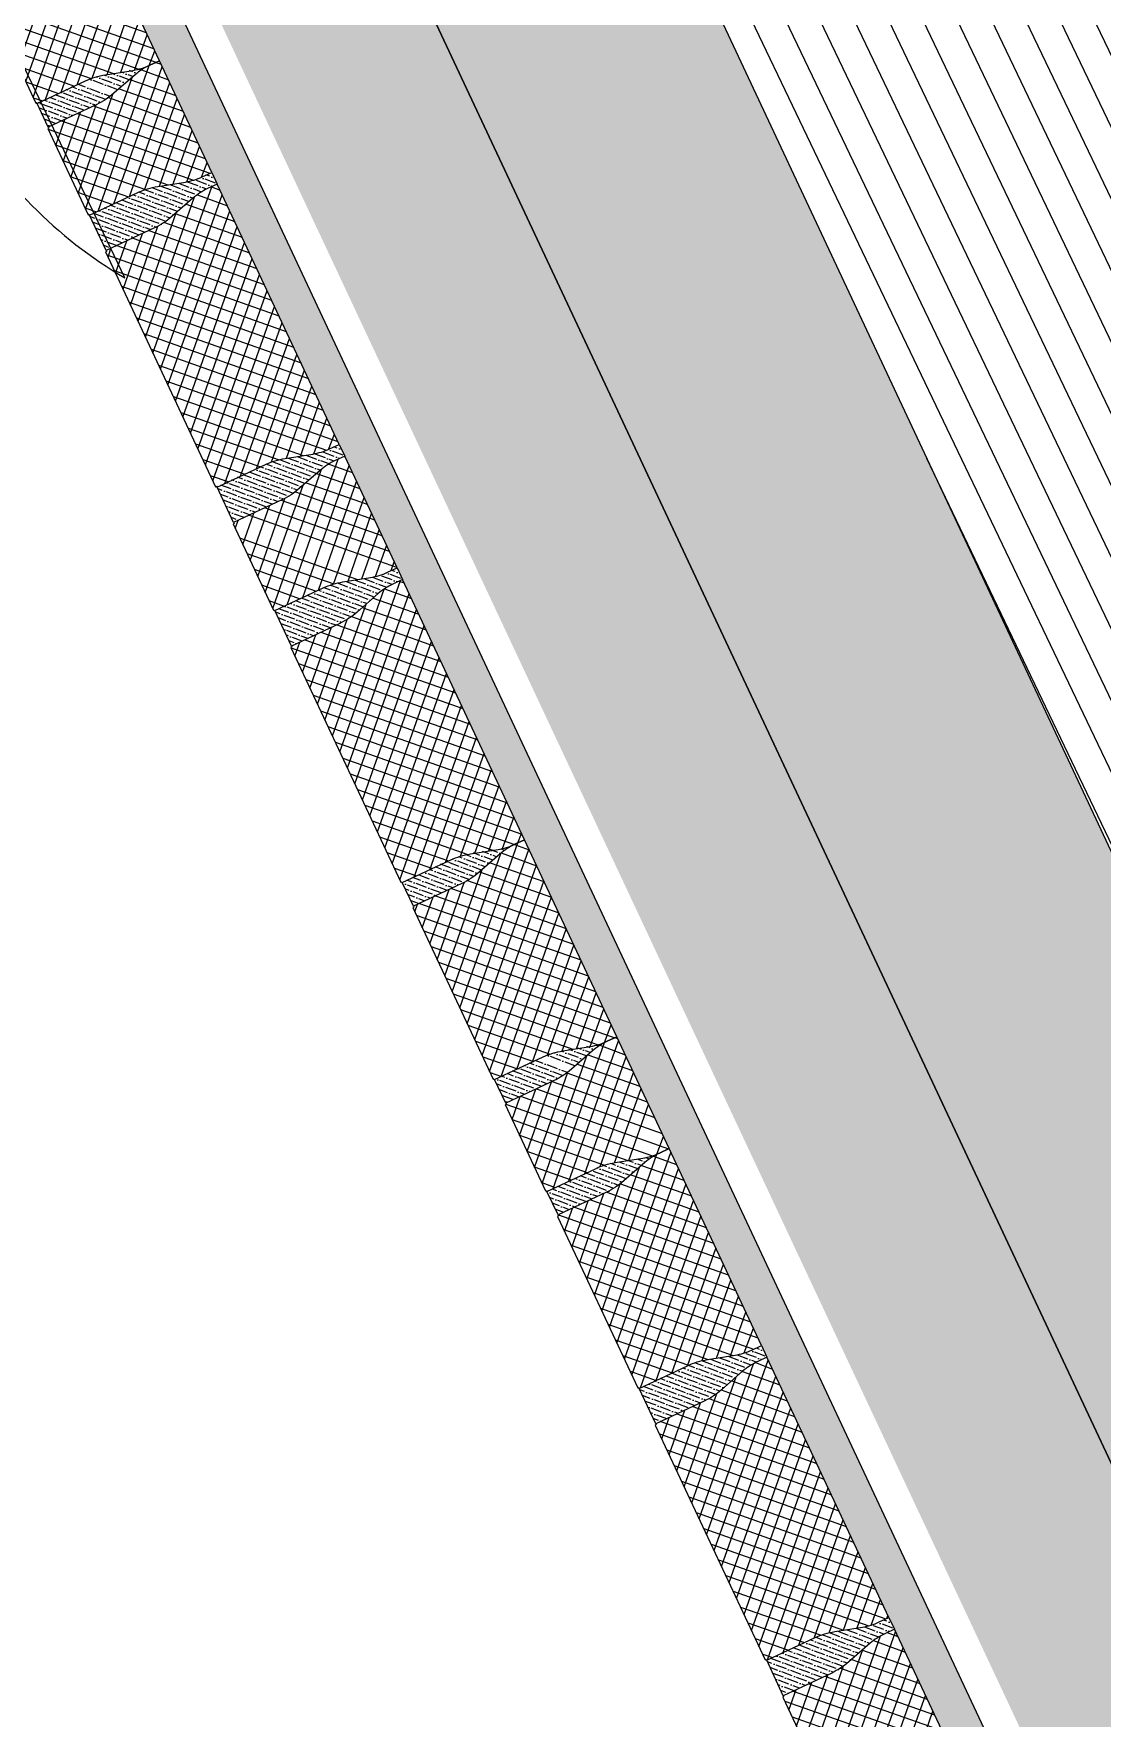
# Model space of a CAD drawing. Header units: metres. Extents: x 678805 to 1359287, y 2747329 to 5497370.
# Drawn here: x 679536.649 to 679537.472, y 2747435.512 to 2747436.809 of the extents above; entities that cross this region are included whole.
import ezdxf

# ---------------------------------------------------------------- set-up
doc = ezdxf.new("R2010")
doc.units = ezdxf.units.M
doc.layers.add('02-L-Waterfeatures 01', color=7, linetype='Continuous', true_color=0x4da6ff)
doc.layers.add('XREF_MON_WATERFEATURE$0$EIT_3 TR sorra', color=7, linetype='Continuous', true_color=0xd8ceb0)
doc.layers.add('XREF_MON_WATERFEATURE$0$-aux', color=50, linetype='Continuous', plot=False)
doc.layers.add('XREF_MON_WATERFEATURE$0$00_Aux', color=6, linetype='Continuous', plot=False)
doc.layers.add('XREF_MON_WATERFEATURE$0$02-L-projecció', color=7, linetype='Continuous', lineweight=5, true_color=0x636363)
doc.layers.add('XREF_MON_WATERFEATURE$0$3-TR tot_u', color=7, linetype='Continuous', lineweight=5, true_color=0x787878)
doc.layers.add('XREF_MON_WATERFEATURE$0$02-L-SEC-View 1', color=7, linetype='Continuous')
for name, color, linetype, lineweight in [('XREF_MON_WATERFEATURE$0$02-L-seccionat', 6, 'Continuous', 5), ('XREF_MON_WATERFEATURE$0$3-TR Formigó', 252, 'Continuous', 0), ('XREF_MON_WATERFEATURE$0$3-TR terra compactada', 45, 'Continuous', 0), ('XREF_MON_WATERFEATURE$0$3-TR Tot-u', 37, 'Continuous', 0)]:
    doc.layers.add(name, color=color, linetype=linetype, lineweight=lineweight)
pattern_1 = [(44.99999999999999, (-16.42133321752772, 1.027925585862249), (-0.006735192090801862, 0.006735192090801865), []), (134.9999999999999, (-16.42133321752772, 1.027925585862249), (-0.006735192090801865, -0.006735192090801862), [])]
pattern_2 = [(43.98579928974752, (-1.578832623548806, -100.1310067870654), (0.00192727512556013, 0.006603891924047489), [0.008532812500000061, -0.001706562500000013, 0, -0.001706562500000013])]
pattern_3 = [(43.98579928974752, (-2.408698211424053, -100.1245360528119), (0.00192727512556013, 0.006603891924047489), [0.008532812500000061, -0.001706562500000013, 0, -0.001706562500000013])]

# ---------------------------------------------------------------- blocks, each defined once
blk = doc.blocks.new('XREF_MON_WATERFEATURE$0$General Section WaterFalls')
at = {"layer": 'XREF_MON_WATERFEATURE$0$3-TR Formigó'}
h = blk.add_hatch(dxfattribs=at)
h.set_pattern_fill('ANSI37', color=256, scale=0.002999999999999999, angle=-18.27604261022104, style=0)
h.set_pattern_definition(pattern_1)
edge = h.paths.add_edge_path()
edge.add_line((26.9014394339174, -30.13407571683638), (26.90150333900043, -30.12588018801992))
edge.add_arc((26.85308724688366, -30.12550267227925), 0.04841756340331319, -0.4467438658289858, 15.55227527998455)
edge.add_line((26.89973206119612, -30.11252107843757), (26.89394731160293, -30.09173560751258))
edge.add_arc((26.948999626562, -30.07641415018588), 0.05714459246279494, 179.5532501677238, 195.5522692723542, ccw=False)
edge.add_line((26.89185677096248, -30.07596858451143), (26.8921774290414, -30.03484456172906))
edge.add_line((26.89217742905021, -30.03484456147999), (26.89138024765683, -30.03483834435418))
edge.add_line((26.89138024672866, -30.03483834397048), (26.89138682890291, -30.03399429375336))
edge.add_line((26.89138682978228, -30.03399429423735), (26.81809126342936, -30.03342278302162))
edge.add_line((26.81809126352891, -30.03342278208584), (26.81808468139423, -30.03426683329682))
edge.add_line((26.81808468094096, -30.03426683438011), (26.81728749964995, -30.03426061434572))
edge.add_line((26.81728749955073, -30.03426061361097), (26.81696684189074, -30.07538464143568))
edge.add_arc((26.75982399564236, -30.07493907958269), 0.05714458402054452, -16.445764324364518, -0.44674515957092353, ccw=False)
edge.add_line((26.81463068816811, -30.09111714642495), (26.80852251888947, -30.11180988977382))
edge.add_arc((26.85495921876281, -30.12551726959646), 0.04841755148799621, 163.5542328959365, 179.5532520194679)
edge.add_line((26.80654313927516, -30.12513975077309), (26.80647923658452, -30.13333527939884))
edge.add_line((26.80647923657671, -30.13333527883515), (26.90143943335404, -30.13407571624521))
h = blk.add_hatch(dxfattribs=at)
h.set_pattern_fill('ANSI37', color=256, scale=0.002999999999999999, angle=-18.27604261022104, style=0)
h.set_pattern_definition(pattern_1)
edge = h.paths.add_edge_path()
edge.add_line((27.13266914431006, -30.13587870146148), (27.13273304891134, -30.12768317150513))
edge.add_arc((27.0843169647269, -30.12730565480888), 0.04841755694313247, -0.4467460378408971, 15.55227308225353)
edge.add_line((27.13096177205443, -30.11432406352833), (27.12517702249673, -30.09353859212466))
edge.add_arc((27.18022934067994, -30.07821713387966), 0.05714459482275793, 179.5532513737856, 195.552270496831, ccw=False)
edge.add_line((27.12308648228645, -30.07777156843804), (27.12340714043635, -30.03664754469832))
edge.add_line((27.12340714083984, -30.03664754447527), (27.12260995992821, -30.03664132848936))
edge.add_line((27.12260995991528, -30.03664132906124), (27.12261654061699, -30.03579727884821))
edge.add_line((27.12261654017493, -30.03579727886245), (26.92305115802752, -30.03424119575809))
edge.add_line((26.92305115843192, -30.03424119623378), (26.92304457629723, -30.03508524744476))
edge.add_line((26.92304457677528, -30.03508524689823), (26.92224739629765, -30.03507902811327))
edge.add_line((26.92224739585072, -30.03507902869023), (26.92192673777996, -30.07620305441769))
edge.add_arc((26.86478388030082, -30.07575749279931), 0.0571445944703978, -16.445763722848085, -0.4467446058545761, ccw=False)
edge.add_line((26.91959058400244, -30.09193556080572), (26.91348241420657, -30.11262830349337))
edge.add_arc((26.9599191150628, -30.12633568048477), 0.04841755180994441, 163.5542361917417, 179.5532552935093)
edge.add_line((26.91150303464383, -30.12595816515386), (26.91143913136498, -30.13415369407576))
edge.add_line((26.91143913101405, -30.13415369391441), (27.13266914505433, -30.13587870173648))
h = blk.add_hatch(dxfattribs=at)
h.set_pattern_fill('ANSI37', color=256, scale=0.002999999999999999, angle=-18.27604261022104, style=0)
h.set_pattern_definition(pattern_1)
edge = h.paths.add_edge_path()
edge.add_line((27.3101548855193, -30.13726611947641), (27.31021878805983, -30.12907058982028))
edge.add_arc((27.26180270360783, -30.12869306653738), 0.04841755767034024, -0.4467532608077821, 15.55226582038441)
edge.add_line((27.30844751326367, -30.11571148154326), (27.30266276352037, -30.09492600958789))
edge.add_arc((27.35771507769823, -30.07960455166176), 0.05714459127142179, 179.5532515570036, 195.5522706349158, ccw=False)
edge.add_line((27.30057222303003, -30.07915898622014), (27.3008928806627, -30.0380349618192))
edge.add_line((27.30089288111776, -30.03803496202454), (27.30009569950738, -30.03802874629827))
edge.add_line((27.30009569926187, -30.03802874684334), (27.3001022811045, -30.0371846965167))
edge.add_line((27.30010228091851, -30.03718469687738), (27.15428084278856, -30.03604767395633))
edge.add_line((27.15428084274754, -30.0360476730857), (27.15427426267768, -30.036891725469))
edge.add_line((27.15427426248789, -30.03689172537997), (27.15347708042308, -30.03688550509004))
edge.add_line((27.15347708109766, -30.03688550554216), (27.1531564229955, -30.07800953322084))
edge.add_arc((27.09601357392967, -30.07756397058256), 0.05714458565115517, -16.445765309867, -0.4467461758583795, ccw=False)
edge.add_line((27.15082026924938, -30.09374203858897), (27.14471210078003, -30.11443478171471))
edge.add_arc((27.19114879891276, -30.12814216222614), 0.04841755094820899, 163.5542301596988, 179.5532492700098)
edge.add_line((27.14273271942511, -30.12776464247145), (27.14266881533698, -30.13596017161647))
edge.add_line((27.14266881486401, -30.13596017146483), (27.3101548857357, -30.13726611987433))
h = blk.add_hatch(dxfattribs=at)
h.set_pattern_fill('ANSI37', color=256, scale=0.002999999999999999, angle=-18.27604261022104, style=0)
h.set_pattern_definition(pattern_1)
edge = h.paths.add_edge_path()
edge.add_line((27.4051150563173, -30.13801005366258), (27.40517896084761, -30.12981452466359))
edge.add_arc((27.3567628688179, -30.12943700933829), 0.04841756495485251, -0.44674445635321, 15.55227466404321)
edge.add_line((27.40340768359601, -30.11645541479811), (27.39762293429897, -30.09566994446132))
edge.add_arc((27.45267524989322, -30.08034848747775), 0.05714459246279494, 179.5532501677238, 195.5522692723542, ccw=False)
edge.add_line((27.3955323942937, -30.07990292133763), (27.39585305248317, -30.03877889859178))
edge.add_line((27.39585305331275, -30.03877889784053), (27.39505587191937, -30.03877268071473))
edge.add_line((27.39505587145686, -30.03877268102951), (27.39506245341003, -30.03792863073938))
edge.add_line((27.39506245264784, -30.03792863106355), (27.32176688651601, -30.03735711992084))
edge.add_line((27.32176688732579, -30.0373571193777), (27.32176030497002, -30.03820117051567))
edge.add_line((27.32176030473784, -30.03820117097348), (27.32096312366792, -30.03819495101211))
edge.add_line((27.32096312381327, -30.03819495113567), (27.3206424659322, -30.07931897888736))
edge.add_arc((27.26349961897358, -30.07887341734022), 0.05714458402054452, -16.445764324364518, -0.44674515957092353, ccw=False)
edge.add_line((27.31830631243065, -30.09505148371682), (27.31219814304147, -30.11574422702918))
edge.add_arc((27.3586348425597, -30.12945160549134), 0.048417551386513, 163.554233451104, 179.5532525862316)
edge.add_line((27.31021876260638, -30.12907408736646), (27.31015486010133, -30.13726961654391))
edge.add_line((27.31015485944226, -30.13726961659268), (27.40511505636562, -30.13801005356057))
h = blk.add_hatch(dxfattribs=at)
h.set_pattern_fill('ANSI37', color=256, scale=0.002999999999999999, angle=-18.27604261022104, style=0)
h.set_pattern_definition(pattern_1)
edge = h.paths.add_edge_path()
edge.add_line((27.57260112790391, -30.13931600237265), (27.57266503066553, -30.13112047278954))
edge.add_arc((27.52424894319847, -30.13074294920079), 0.04841755907930255, -0.4467543759151388, 15.55226474668205)
edge.add_line((27.57089375564829, -30.11776136420667), (27.56510900568389, -30.09697589217829))
edge.add_arc((27.62016131728888, -30.08165443409234), 0.05714458956157562, 179.5532520930824, 195.5522712217721, ccw=False)
edge.add_line((27.56301846494898, -30.08120886934921), (27.56333912254617, -30.04008484542695))
edge.add_line((27.56333912257105, -30.04008484561928), (27.56254194125273, -30.04007862900866))
edge.add_line((27.56254194071516, -30.04007862927392), (27.56254852285393, -30.03923457953548))
edge.add_line((27.5625485223718, -30.03923457954079), (27.41672708372462, -30.03809755595852))
edge.add_line((27.41672708420083, -30.03809755621478), (27.41672050442712, -30.03894160918628))
edge.add_line((27.4167205048725, -30.03894160897471), (27.41592332302878, -30.03893538875779))
edge.add_line((27.41592332301661, -30.03893538867123), (27.41560266458282, -30.08005941624039))
edge.add_arc((27.35845981538296, -30.07961385278031), 0.05714458561940226, -16.445765776522194, -0.4467466560668072, ccw=False)
edge.add_line((27.41326651070267, -30.09579192101955), (27.40715834230837, -30.11648466466048))
edge.add_arc((27.45359503896907, -30.13019204605371), 0.04841754931922598, 163.5542302212983, 179.5532493359505)
edge.add_line((27.40517896134406, -30.12981452513486), (27.40511505718087, -30.1380100537647))
edge.add_line((27.4051150563173, -30.13801005366258), (27.57260112693242, -30.13931600247775))
h = blk.add_hatch(dxfattribs=at)
h.set_pattern_fill('ANSI37', color=256, scale=0.002999999999999999, angle=-18.27604261022104, style=0)
h.set_pattern_definition(pattern_1)
edge = h.paths.add_edge_path()
edge.add_line((27.79383114352822, -30.14104098570533), (27.79389504787293, -30.13284545615464))
edge.add_arc((27.74547896115109, -30.13246793812141), 0.04841755849467181, -0.4467466283651467, 15.55227246631219)
edge.add_line((27.79212377034128, -30.11948634730652), (27.7863390209296, -30.09870087546068))
edge.add_arc((27.84139133710414, -30.08337941719219), 0.05714459320961907, 179.5532518741257, 195.5522710187066, ccw=False)
edge.add_line((27.78424848103896, -30.08293385175057), (27.78456913907831, -30.04180982797434))
edge.add_line((27.78456913912669, -30.04180982848629), (27.78377195829011, -30.04180361301557))
edge.add_line((27.78377195866778, -30.04180361330509), (27.78377853959058, -30.04095956316507))
edge.add_line((27.78377853846177, -30.0409595631063), (27.58421315631437, -30.03940348000194))
edge.add_line((27.5842131562531, -30.03940347954631), (27.58420657382228, -30.04024753016909))
edge.add_line((27.58420657459646, -30.04024752997793), (27.58340939411883, -30.04024131119296))
edge.add_line((27.58340939413756, -30.04024131176993), (27.5830887360668, -30.08136533749739))
edge.add_arc((27.52594588045031, -30.08091977750883), 0.05714459283978717, -16.445762741073622, -0.44674358956740434, ccw=False)
edge.add_line((27.58075258275494, -30.09709784481674), (27.57464441284853, -30.11779058746789))
edge.add_arc((27.62108111334965, -30.13149796426296), 0.04841755167871575, 163.5542356453741, 179.5532547689259)
edge.add_line((27.57266503339633, -30.13112044800073), (27.57260112997145, -30.1393159773648))
edge.add_line((27.57260112930089, -30.1393159776926), (27.79383114345172, -30.14104098555118))
h = blk.add_hatch(dxfattribs=at)
h.set_pattern_fill('ANSI37', color=256, scale=0.002999999999999999, angle=-18.27604261022104, style=0)
h.set_pattern_definition(pattern_1)
edge = h.paths.add_edge_path()
edge.add_line((27.89879103796557, -30.14185939403251), (27.89885494290256, -30.13366386565822))
edge.add_arc((27.85043884953484, -30.13328634947538), 0.04841756495485251, -0.44674445635321, 15.55227466404321)
edge.add_line((27.89708366431296, -30.12030475586653), (27.89129891471977, -30.09951928494154))
edge.add_arc((27.9463512301445, -30.08419782761484), 0.05714459246279494, 179.5532501677238, 195.5522692723542, ccw=False)
edge.add_line((27.8892083754763, -30.08375226147473), (27.88952903355523, -30.04262823869236))
edge.add_line((27.88952903356403, -30.04262823821045), (27.88873185239174, -30.04262202115767))
edge.add_line((27.88873185263947, -30.04262202093378), (27.88873843448209, -30.04177797060714))
edge.add_line((27.88873843383044, -30.04177797120064), (27.81544286758807, -30.04120646002142))
edge.add_line((27.81544286804274, -30.04120646021329), (27.81543628590805, -30.04205051142427))
edge.add_line((27.81543628592044, -30.04205051111057), (27.81463910462944, -30.04204429107619))
edge.add_line((27.81463910406455, -30.04204429057427), (27.81431844640456, -30.08316831839898))
edge.add_arc((27.75717559969053, -30.08272275840864), 0.05714458419487461, -16.44576339478209, -0.4467442348927193, ccw=False)
edge.add_line((27.81198229361326, -30.09890082362108), (27.80587412414902, -30.11959356641825))
edge.add_arc((27.8523108237423, -30.1333009460941), 0.04841755137164028, 163.5542329003365, 179.5532520194679)
edge.add_line((27.80389474332333, -30.13292342703789), (27.80383084092882, -30.14111895625185))
edge.add_line((27.80383084062487, -30.14111895626411), (27.89879103718112, -30.14185939360116))
h = blk.add_hatch(dxfattribs=at)
h.set_pattern_fill('ANSI37', color=256, scale=0.002999999999999999, angle=-18.27604261022104, style=0)
h.set_pattern_definition(pattern_1)
edge = h.paths.add_edge_path()
edge.add_line((28.1300207497552, -30.14366237912327), (28.13008465421046, -30.13546684960909))
edge.add_arc((28.08166856877506, -30.1350893327035), 0.04841755719653387, -0.4467455554378482, 15.55227354001481)
edge.add_line((28.12831337749958, -30.12210774142295), (28.12252862834448, -30.10132226917144))
edge.add_arc((28.17758094379678, -30.08600081084296), 0.05714459330632638, 179.5532518383872, 195.5522709537261, ccw=False)
edge.add_line((28.12043808680028, -30.08555524563417), (28.12075874483963, -30.04443122185794))
edge.add_line((28.12075874442235, -30.0444312216714), (28.11996156362125, -30.044425005722))
edge.add_line((28.1199615644291, -30.0444250064902), (28.1199681453519, -30.04358095635018))
edge.add_line((28.11996814515442, -30.04358095582575), (27.92040276278592, -30.04202487264837))
edge.add_line((27.92040276248008, -30.04202487273142), (27.9203961803454, -30.0428689239424))
edge.add_line((27.92039618035778, -30.04286892386153), (27.91959899976961, -30.04286270504006))
edge.add_line((27.91959899989888, -30.0428627054207), (27.91927834186361, -30.08398673066948))
edge.add_arc((27.86213548248634, -30.08354117162526), 0.05714459654492746, -16.445761452949228, -0.4467423321606816, ccw=False)
edge.add_line((27.91694218898192, -30.09971923893318), (27.91083401900045, -30.12041198106913))
edge.add_arc((27.95727071911097, -30.13411935791373), 0.04841755178019894, 163.5542350902066, 179.5532542021622)
edge.add_line((27.90885463822633, -30.13374184211716), (27.90879073480145, -30.14193737148123))
edge.add_line((27.90879073599353, -30.14193737134337), (28.13002075003382, -30.14366237916544))
h = blk.add_hatch(dxfattribs=at)
h.set_pattern_fill('ANSI37', color=256, scale=0.002999999999999999, angle=-18.27604261022104, style=0)
h.set_pattern_definition(pattern_1)
edge = h.paths.add_edge_path()
edge.add_line((28.23498064419255, -30.14448078721762), (28.23504454905449, -30.13628525832814))
edge.add_arc((28.18662845576182, -30.13590774312615), 0.04841756495485251, -0.44674445635321, 15.55227466404321)
edge.add_line((28.2332732710056, -30.12292614905164), (28.22748852148747, -30.10214067864183))
edge.add_arc((28.28254083683714, -30.08681922103278), 0.05714459246279494, 179.5532501677238, 195.5522692723542, ccw=False)
edge.add_line((28.22539798170328, -30.08637365489267), (28.22571863967167, -30.04524963207379))
edge.add_line((28.22571863932535, -30.04524963209406), (28.22492145793197, -30.04524341496825))
edge.add_line((28.22492145840079, -30.04524341505021), (28.22492804057504, -30.04439936483309))
edge.add_line((28.22492804005742, -30.04439936461858), (28.15163247381505, -30.04382785343936))
edge.add_line((28.15163247473538, -30.04382785363123), (28.15162589260069, -30.04467190484221))
edge.add_line((28.15162589168176, -30.04467190476134), (28.15082871028022, -30.04466568469045))
edge.add_line((28.1508287107572, -30.04466568445787), (28.15050805309721, -30.08578971228258))
edge.add_arc((28.09336520638317, -30.08534415019676), 0.05714458402054452, -16.445764324364518, -0.44674515957092353, ccw=False)
edge.add_line((28.14817189984024, -30.10152221680619), (28.14206373067214, -30.12221496019156))
edge.add_arc((28.18850042903796, -30.1359223399777), 0.04841755137164028, 163.5542329003365, 179.5532520194679)
edge.add_line((28.14008435001597, -30.13554482185282), (28.14002044717929, -30.14374035092074))
edge.add_line((28.14002044731751, -30.14374034991488), (28.23498064435141, -30.14448078691928))
h = blk.add_hatch(dxfattribs=at)
h.set_pattern_fill('ANSI37', color=256, scale=0.002999999999999999, angle=-18.27604261022104, style=0)
h.set_pattern_definition(pattern_1)
edge = h.paths.add_edge_path()
edge.add_line((28.45621065888554, -30.14620579546317), (28.45627456311971, -30.13801026587598))
edge.add_arc((28.40785847837105, -30.13763274904341), 0.04841755708570963, -0.4467455132575356, 15.55227354001481)
edge.add_line((28.45450328709558, -30.12465115822852), (28.44871853753787, -30.10386568682485))
edge.add_arc((28.50377085478976, -30.08854423020966), 0.05714459559236539, 179.5532491313049, 195.5522682935836, ccw=False)
edge.add_line((28.44662799639627, -30.0880986629054), (28.44694865440015, -30.04697463960784))
edge.add_line((28.446948654484, -30.04697463940829), (28.44615147353688, -30.04696842390106))
edge.add_line((28.4461514740251, -30.04696842376143), (28.44615805472681, -30.04612437354839))
edge.add_line((28.44615805475041, -30.04612437356263), (28.24659267249246, -30.04456829042177))
edge.add_line((28.24659267254174, -30.04456829000264), (28.24658609044254, -30.04541234073494))
edge.add_line((28.24658608995378, -30.04541234136559), (28.24578890962218, -30.04540612213845))
edge.add_line((28.24578890949488, -30.0454061224591), (28.24546825127809, -30.08653014862873))
edge.add_arc((28.18832539441064, -30.08608458680101), 0.0571445944703978, -16.445763722848085, -0.4467446058545761, ccw=False)
edge.add_line((28.24313209718093, -30.10226265527308), (28.23702392742055, -30.12295539748205))
edge.add_arc((28.28346063010395, -30.13666277634911), 0.04841755342405468, 163.5542355793745, 179.5532547451652)
edge.add_line((28.23504454875365, -30.13628525938839), (28.23498064525371, -30.14448078823727))
edge.add_line((28.23498064512387, -30.14448078768328), (28.45621065953127, -30.14620579513619))
at = {"layer": 'XREF_MON_WATERFEATURE$0$3-TR terra compactada'}
h = blk.add_hatch(dxfattribs=at)
h.set_pattern_fill('LINE', color=256, scale=0.007499999999999998)
h.set_pattern_definition([(359.9999999999999, (-1.593222050461918, -1.450000001117587), (3.469446951953614e-18, 0.0238125), [])])
edge = h.paths.add_edge_path(flags=16)
edge.add_arc((87.91270721703768, -34.89102650922723), 0.03000000000000113, 0, 360)
h.paths.add_polyline_path([(60.86794612370431, -34.06345526850782), (60.86794612370431, -34.8165326055605), (77.28848761087283, -34.81653260439634), (77.28848760994151, -35.96653260430321), (94.02980208816007, -35.96653260337189), (94.02346620196477, -34.53352967253886), (88.77741158520803, -34.42881766473874), (88.7764219455421, -34.4783984052483), (88.67512278445065, -34.8564527768176), (84.06023222394288, -34.76436978625134), (83.96552849235013, -34.41241660504602), (83.95774579746649, -34.38224918977357), (83.95875280490145, -34.33179827523418), (79.98875382728875, -34.25026744417846), (79.98875382775441, -35.78771875007078), (77.43852502759546, -35.78771875007078), (77.43852502852678, -35.43748732609674), (78.61814005719498, -35.43770227907225), (78.05505687510595, -33.4629564518109), (67.10211191978306, -33.3788115279749), (67.01179703883827, -33.17811179091223), (66.85097349714488, -33.17687627975829), (63.56725041614845, -33.15126436809078), (63.56725041707978, -34.70336046814919), (61.01713174395263, -34.70336046768352), (61.01713174441829, -34.35336060426198), (62.10765844490379, -34.35336060402915), (61.58575402200222, -32.50950451311655), (50.6815704330802, -32.42573419259861), (50.59114177431911, -32.2250335814897), (50.42511908290908, -32.2237581287045), (47.14811543934047, -32.19819437991828), (47.14721526950598, -33.38156245509163), (44.99754665372893, -33.38156245509163), (44.99754665279761, -33.03156259073876), (45.56926759378985, -33.03156259120442), (45.14311256445944, -31.55625739693642), (34.2616229839623, -31.47266142093576), (34.17091776337475, -31.2719586850144), (34.00475173024461, -31.27068213094026), (30.72633214015514, -31.24511096207425), (30.72633214108646, -32.37863686797209), (28.57621343620121, -32.37863686820492), (28.57621343526989, -32.02863700361922), (29.14793437626213, -32.02863700361922), (28.72177934786305, -30.55333180958405), (17.8412764519453, -30.4697434140835), (17.68143947003409, -31.50181839196011), (28.27606689184904, -31.50181839149445), (28.27606689091772, -32.61037793336436), (44.44740463607013, -32.61037793196738), (44.44740463700145, -34.06345526920632)])
at = {"layer": 'XREF_MON_WATERFEATURE$0$3-TR Tot-u'}
h = blk.add_hatch(dxfattribs=at)
h.set_pattern_fill('EARTH', color=256, scale=0.004999999999999998, angle=-84.07414778341365)
h.set_pattern_definition([(275.9258522165863, (27.87454973626882, -31.62861592276022), (0.03485825126725671, -0.02830242601949161), [0.03175, -0.03175]), (275.9258522165863, (27.88639236288145, -31.62738670548424), (0.03485825126725671, -0.02830242601949161), [0.03175, -0.03175]), (275.9258522165863, (27.89823498949409, -31.62615748844109), (0.03485825126725671, -0.02830242601949161), [0.03175, -0.03175]), (5.925852216586345, (27.90259227156639, -31.62969529186375), (0.02830242601949161, 0.03485825126725671), [0.03174999999999994, -0.03174999999999994]), (5.925852216586345, (27.90382148884237, -31.64153791847639), (0.02830242601949161, 0.03485825126725671), [0.03174999999999994, -0.03174999999999994]), (5.925852216586345, (27.90505070518702, -31.65338054532185), (0.02830242601949161, 0.03485825126725671), [0.03174999999999994, -0.03174999999999994])])
h.paths.add_polyline_path([(17.8412764519453, -30.4697434140835), (28.72177934786305, -30.55333180958405), (28.80537299579009, -30.84863540693186), (29.57612518081442, -30.84863695688546), (29.57612646790221, -30.55989524768665), (28.95151915913448, -30.5550967627205), (28.89673480344936, -30.35466998582706), (17.74958454584703, -30.26903309766203)])
at = {"layer": 'XREF_MON_WATERFEATURE$0$3-TR tot_u'}
h = blk.add_hatch(dxfattribs=at)
h.set_pattern_fill('AR-CONC', color=256, scale=0.0002499999999999997, angle=90.27678088138283)
h.set_pattern_definition([(158.5528234916038, (-16.42133875610307, 0.9000845635309815), (-0.01071414020334408, 0.04444703537656459), [0.004762499999999992, -0.05238749999999992]), (103.5528234916037, (-16.42133875610307, 0.9000845635309815), (-0.042478511822929, -0.02355052202099124), [0.00380999999999999, -0.04191014604249985]), (209.0042681916038, (-16.42223159829155, 0.9037884704302996), (-0.05319265014223657, 0.02089651386113734), [0.004047502199999994, -0.04452256114999994]), (154.7370234916037, (-16.43337874626741, 0.896043692715466), (-0.01159854796105582, 0.06759205884945055), [0.007143749999999993, -0.07858124999999992]), (205.1883811016037, (-16.43434529751539, 0.90167635679245), (-0.07752613342460271, 0.03658516449488297), [0.006071255784999993, -0.06678390203999988]), (99.73697466160377, (-16.43337874626741, 0.896043692715466), (-0.07752613342278562, 0.03658516449904599), [0.005714991767499993, -0.0628649329799999]), (129.5528234916038, (-16.43238918390125, 0.9030739036388695), (0.01217751511735449, 0.04406843003303181), [0.004762499999999995, -0.05238749999999995]), (74.55282349160389, (-16.43238918390125, 0.9030739036388695), (-0.04856998646426811, -3.622266203678892e-06), [0.003809999999999994, -0.0419099999999999]), (180.0042684916038, (-16.43137439107522, 0.906746274093166), (-0.03639247154533939, 0.04406480761108347), [0.004047502199999996, -0.04452248439999996]), (146.0528234916038, (-16.42133875610307, 0.9000845635309815), (-0.02028587552938745, -0.005993882991116794), [0, -0.04140199999999994, 0, -0.04254499999999994, 0, -0.04206874999999994]), (116.0528234916039, (-16.42133875610307, 0.9000845635309815), (-0.02905871588294157, 0.007867938773241594), [0, -0.02425699999999996, 0, -0.04044949999999991, 0, -0.01603374999999996]), (76.05282349160386, (-16.41683318512514, 0.8866599751636386), (-0.009427757665139926, 0.03259170348029379), [0, -0.01587499999999992, 0, -0.04952999999999985, 0, -0.0657224999999997]), (66.05282349160387, (-16.41481274971738, 0.8806399798486382), (-0.01780916575072015, 0.03308521069580599), [0, -0.02063749999999998, 0, -0.03289299999999997, 0, -0.04667249999999996])])
h.paths.add_polyline_path([(28.89673480344936, -30.35466998582706), (29.07426458364353, -30.20602941629477), (17.68178908992559, -30.11850783950649), (17.74958454584703, -30.26903309766203)])
at = {"layer": 'XREF_MON_WATERFEATURE$0$EIT_3 TR sorra'}
h = blk.add_hatch(dxfattribs=at)
h.set_pattern_fill('ANSI36', color=256, scale=0.001075000000000009, angle=-1.01420071025247, style=0, double=1)
h.set_pattern_definition([(43.98579928974752, (-2.807413939386606, -100.1214201257098), (0.00192727512556013, 0.006603891924047489), [0.008532812500000061, -0.001706562500000013, 0, -0.001706562500000013])])
edge = h.paths.add_edge_path()
edge.add_line((26.91143910260871, -30.1341571866069), (26.9014394086013, -30.13407921630079))
edge.add_line((26.90143940877169, -30.13407921581529), (26.90150331064897, -30.12588368594012))
edge.add_arc((26.85308723058552, -30.12550616404042), 0.04841755254067222, -0.4467518872780676, 15.55226728713962)
edge.add_line((26.89973203511909, -30.11252457997762), (26.89394728565967, -30.09173910419282))
edge.add_arc((26.94899959443137, -30.07641764730215), 0.05714458575100297, 179.5532518318307, 195.5522709720042, ccw=False)
edge.add_line((26.89185674535111, -30.07597208209336), (26.89217743116779, -30.03484456114059))
edge.add_line((26.89217743137851, -30.03484456171282), (26.92224739579533, -30.03507902781943))
edge.add_line((26.92224739538506, -30.03507902822457), (26.92192670861306, -30.07620654984264))
edge.add_arc((26.86478385748342, -30.07576098712161), 0.05714458907114107, -16.445764951324293, -0.4467458073909256, ccw=False)
edge.add_line((26.91959055513144, -30.09193905489519), (26.91348238676854, -30.11263179658489))
edge.add_arc((26.95991907920688, -30.12633917480707), 0.04841754447689503, 163.5542320583997, 179.553251191884)
edge.add_line((26.91150300670415, -30.1259616559837), (26.91143910328336, -30.13415718682031))
edge.add_line((26.91143910260871, -30.1341571866069), (26.9014394086013, -30.13407921630079))
h = blk.add_hatch(dxfattribs=at)
h.set_pattern_fill('ANSI36', color=256, scale=0.001075000000000009, angle=-1.01420071025247, style=0, double=1)
h.set_pattern_definition([(43.98579928974752, (-2.576184227596968, -100.1232231091708), (0.00192727512556013, 0.006603891924047489), [0.008532812500000061, -0.001706562500000013, 0, -0.001706562500000013])])
edge = h.paths.add_edge_path()
edge.add_line((27.14266881439835, -30.13596017146483), (27.13266912013028, -30.13588220009185))
edge.add_line((27.13266912056133, -30.13588219927624), (27.13273302273475, -30.12768666998927))
edge.add_arc((27.08431694097817, -30.12730914773419), 0.048417554171283, -0.4467530867461513, 15.55226606005101)
edge.add_line((27.13096174737439, -30.11432756320573), (27.12517699773345, -30.09354208834179))
edge.add_arc((27.18022930668667, -30.07822063099593), 0.05714458736414182, 179.5532512957519, 195.5522704501285, ccw=False)
edge.add_line((27.12308645760641, -30.07777506578714), (27.12340714331254, -30.03664754479786))
edge.add_line((27.12340714223683, -30.0366475447081), (27.15347710676419, -30.03688201085122))
edge.add_line((27.15347710764036, -30.03688201121986), (27.15315642061178, -30.07800953324359))
edge.add_arc((27.09601356834173, -30.07756397128105), 0.05714458935629539, -16.445764025470226, -0.44674491845137254, ccw=False)
edge.add_line((27.15082026645541, -30.09374203952029), (27.14471209790692, -30.1144347806583))
edge.add_arc((27.19114879192784, -30.12814215943217), 0.04841754610587804, 163.5542319968001, 179.5532511259432)
edge.add_line((27.14273271756247, -30.12776463991031), (27.1426688144733, -30.13596017085645))
edge.add_line((27.14266881439835, -30.13596017146483), (27.13266912013028, -30.13588220009185))
h = blk.add_hatch(dxfattribs=at)
h.set_pattern_fill('ANSI36', color=256, scale=0.001075000000000009, angle=-1.01420071025247, style=0, double=1)
h.set_pattern_definition([(43.98579928974752, (-2.671144452411681, -100.1224861699156), (0.00192727512556013, 0.006603891924047489), [0.008532812500000061, -0.001706562500000013, 0, -0.001706562500000013])])
edge = h.paths.add_edge_path()
edge.add_line((27.31015485990793, -30.13726961566135), (27.31021876311172, -30.12907408622427))
edge.add_arc((27.26180268311873, -30.12869656644762), 0.04841755203449118, -0.4467488003776685, 15.55227034527366)
edge.add_line((27.3084474876523, -30.11571497982368), (27.30266273940886, -30.09492950444046))
edge.add_arc((27.35771505441517, -30.07960804412141), 0.0571445942156798, 179.5532539892588, 195.5522731529117, ccw=False)
edge.add_line((27.30057219788432, -30.07916248077527), (27.30089288458943, -30.0380349615871))
edge.add_line((27.30089288437739, -30.03803496155888), (27.32096315324327, -30.03819145832082))
edge.add_line((27.32096315408126, -30.03819145821035), (27.32064246704451, -30.07931897728899))
edge.add_arc((27.26349960779771, -30.07887341408059), 0.05714459567327698, -16.445766100859487, -0.44674695555107746, ccw=False)
edge.add_line((27.31830631196499, -30.09505148534663), (27.31219814367307, -30.11574422607897))
edge.add_arc((27.3586348365061, -30.12945160828531), 0.04841754540511692, 163.5542276126592, 179.553246760554)
edge.add_line((27.31021876167506, -30.12907408480532), (27.31015485924915, -30.1372696159705))
h = blk.add_hatch(dxfattribs=at)
h.set_pattern_fill('ANSI36', color=256, scale=0.001075000000000009, angle=-1.01420071025247, style=0, double=1)
h.set_pattern_definition(pattern_3)
edge = h.paths.add_edge_path()
edge.add_line((27.40511503303424, -30.138013551943), (27.40517893487603, -30.12981802254651))
edge.add_arc((27.35676284972578, -30.12944050552323), 0.04841755694313247, -0.4467460378408971, 15.55227315894657)
edge.add_line((27.40340765751898, -30.11645891494118), (27.39762290971771, -30.09567343970399))
edge.add_arc((27.45267522335052, -30.08035198180005), 0.05714459110889258, 179.5532511125338, 195.5522701820825, ccw=False)
edge.add_line((27.39553236961365, -30.07990641659126), (27.39585305562002, -30.03877889766273))
edge.add_line((27.39585305564106, -30.03877889784053), (27.41592332464888, -30.03893539268776))
edge.add_line((27.4159233244136, -30.03893539262936), (27.41560263723491, -30.08006291362272))
edge.add_arc((27.35845978697762, -30.07961735036224), 0.0571445874560959, -16.44576536578728, -0.44674626746751755, ccw=False)
edge.add_line((27.41326648276299, -30.09579541906714), (27.40715831436053, -30.11648815976298))
edge.add_arc((27.45359501242638, -30.13019554316998), 0.04841755064113375, 163.5542274146611, 179.5532465205517)
edge.add_line((27.40517893293872, -30.12981801992282), (27.40511503162233, -30.13801355292562))
h = blk.add_hatch(dxfattribs=at)
h.set_pattern_fill('ANSI36', color=256, scale=0.001075000000000009, angle=-1.01420071025247, style=0, double=1)
h.set_pattern_definition(pattern_3)
edge = h.paths.add_edge_path()
edge.add_line((27.57260110182688, -30.13931949948892), (27.57266500495561, -30.13112396953665))
edge.add_arc((27.52424892550334, -30.13074645074084), 0.04841755217706831, -0.4467482757942561, 15.55227087972801)
edge.add_line((27.57089372910559, -30.11776486295275), (27.56510898108323, -30.09697938764255))
edge.add_arc((27.62016129866242, -30.08165792631917), 0.05714459592552595, 179.5532534889186, 195.5522725660554, ccw=False)
edge.add_line((27.56301844026893, -30.08121236367151), (27.56333912675296, -30.04008484441033))
edge.add_line((27.56333912629634, -30.04008484492078), (27.58340939498071, -30.04024134260358))
edge.add_line((27.58340939413756, -30.04024134157225), (27.58308870724685, -30.08136886020873))
edge.add_arc((27.52594584785402, -30.08092329697683), 0.05714459754172354, -16.445765223469778, -0.4467460867434738, ccw=False)
edge.add_line((27.58075255388394, -30.0971013691742), (27.57464438537093, -30.11779410983353))
edge.add_arc((27.62108107563108, -30.13150149164721), 0.04841754376126124, 163.554227123491, 179.5532462597309)
edge.add_line((27.57266500359401, -30.13112396840006), (27.57260110149973, -30.13931949967476))
h = blk.add_hatch(dxfattribs=at)
h.set_pattern_fill('ANSI36', color=256, scale=0.001075000000000009, angle=-1.01420071025247, style=0, double=1)
h.set_pattern_definition([(43.98579928974752, (-1.915022229775786, -100.1283853934146), (0.00192727512556013, 0.006603891924047489), [0.008532812500000061, -0.001706562500000013, 0, -0.001706562500000013])])
edge = h.paths.add_edge_path()
edge.add_line((27.80383081268519, -30.1411224543117), (27.79383111896984, -30.14104448312125))
edge.add_line((27.79383111931384, -30.14104448352009), (27.79389502115563, -30.1328489541236))
edge.add_arc((27.74547894205898, -30.13247143244371), 0.04841755098913283, -0.4467512967538944, 15.55226790308085)
edge.add_line((27.79212374566123, -30.11948984721676), (27.78633899620181, -30.09870437143196))
edge.add_arc((27.84139130776748, -30.08338291523978), 0.05714458897728069, 179.5532507954116, 195.5522699282528, ccw=False)
edge.add_line((27.78424845542759, -30.08293734956533), (27.78456914102318, -30.04180982853955))
edge.add_line((27.78456914145499, -30.04180982848629), (27.81463910587181, -30.04204429459291))
edge.add_line((27.8146391059272, -30.04204429406673), (27.81431841923025, -30.08317181619998))
edge.add_arc((27.75717556569725, -30.08272625436075), 0.05714459076525757, -16.445765007244688, -0.4467458632615262, ccw=False)
edge.add_line((27.81198226520792, -30.09890432283282), (27.80587409665943, -30.11959706397083))
edge.add_arc((27.85231079068035, -30.13330444227904), 0.04841754623710667, 163.5542325431677, 179.553251692707)
edge.add_line((27.80389471631497, -30.13292692322284), (27.80383081289418, -30.14112245405945))
edge.add_line((27.80383081268519, -30.1411224543117), (27.79383111896984, -30.14104448312125))
h = blk.add_hatch(dxfattribs=at)
h.set_pattern_fill('ANSI36', color=256, scale=0.001075000000000009, angle=-1.01420071025247, style=0, double=1)
h.set_pattern_definition([(43.98579928974752, (-1.810062334872782, -100.129203802906), (0.00192727512556013, 0.006603891924047489), [0.008532812500000061, -0.001706562500000013, 0, -0.001706562500000013])])
edge = h.paths.add_edge_path()
edge.add_line((27.90879070712253, -30.14194086450152), (27.89879101326115, -30.14186289375324))
edge.add_line((27.89879101375118, -30.14186289370991), (27.89885491584954, -30.13366736390776))
edge.add_arc((27.85043883463368, -30.13328984263353), 0.04841755293665068, -0.4467508802915046, 15.55226827935533)
edge.add_line((27.89708364009857, -30.12030825717375), (27.89129889063916, -30.09952278138895))
edge.add_arc((27.94635119801387, -30.08420132519677), 0.05714458532923723, 179.5532509786297, 195.5522701313182, ccw=False)
edge.add_line((27.88920834986493, -30.08375575952232), (27.88952903546053, -30.04262823849654))
edge.add_line((27.88952903542668, -30.04262823797762), (27.91959899984349, -30.04286270408424))
edge.add_line((27.91959899989888, -30.04286270472221), (27.91927831312688, -30.08399022634028))
edge.add_arc((27.86213546106592, -30.08354466361925), 0.05714458918196531, -16.445764955052425, -0.44674584312957677, ccw=False)
edge.add_line((27.9169421591796, -30.09972273278981), (27.91083399081671, -30.12041547447951))
edge.add_arc((27.95727068278939, -30.13412285316736), 0.04841754434566641, 163.5542315120321, 179.5532506673005)
edge.add_line((27.90885461028665, -30.13374533271417), (27.90879070683037, -30.14194086402946))
edge.add_line((27.90879070712253, -30.14194086450152), (27.89879101326115, -30.14186289375324))
h = blk.add_hatch(dxfattribs=at)
h.set_pattern_fill('ANSI36', color=256, scale=0.001075000000000009, angle=-1.01420071025247, style=0, double=1)
h.set_pattern_definition(pattern_2)
edge = h.paths.add_edge_path()
edge.add_line((28.14002041891217, -30.14374384749681), (28.13002072471916, -30.14366587663901))
edge.add_line((28.13002072507516, -30.14366587740369), (28.13008462717352, -30.13547034760154))
edge.add_arc((28.08166854688898, -30.13509282539599), 0.04841755254067222, -0.4467518872780676, 15.55226728713962)
edge.add_line((28.12831335095689, -30.12211124133319), (28.12252860146199, -30.10132576602707))
edge.add_arc((28.17758091399446, -30.08600430795923), 0.05714458913980989, 179.5532512398815, 195.5522703810861, ccw=False)
edge.add_line((28.12043806118891, -30.0855587432161), (28.12075874689505, -30.04443122222682))
edge.add_line((28.12075874721631, -30.04443122213706), (28.15082871170819, -30.04466568875886))
edge.add_line((28.15082871168852, -30.04466568864882), (28.15050802469543, -30.08579321019387))
edge.add_arc((28.09336517099291, -30.08534764824435), 0.05714459093958765, -16.44576407766249, -0.446744938583322, ccw=False)
edge.add_line((28.14817187096924, -30.10152571648359), (28.14206370242075, -30.1222184576216))
edge.add_arc((28.18850039737299, -30.13592583592981), 0.04841754623710667, 163.5542325431677, 179.553251692707)
edge.add_line((28.14008432300761, -30.1355483175721), (28.14002041969736, -30.14374384844522))
edge.add_line((28.14002041891217, -30.14374384749681), (28.13002072471916, -30.14366587663901))
h = blk.add_hatch(dxfattribs=at)
h.set_pattern_fill('ANSI36', color=256, scale=0.001075000000000009, angle=-1.01420071025247, style=0, double=1)
h.set_pattern_definition(pattern_2)
edge = h.paths.add_edge_path()
edge.add_line((28.23498061997816, -30.14448428526521), (28.23504452170941, -30.13628875583221))
edge.add_arc((28.18662843620405, -30.13591123907827), 0.04841755694313247, -0.4467460378408971, 15.55227315894657)
edge.add_line((28.23327324492857, -30.12292964872904), (28.22748849687073, -30.10214417389752))
edge.add_arc((28.28254081355408, -30.08682271791622), 0.05714459339493162, 179.5532484054514, 195.55226752194, ccw=False)
edge.add_line((28.22539795702323, -30.08637715037912), (28.2257186424414, -30.04524963174674))
edge.add_line((28.22571864258498, -30.04524963162839), (28.2457889118139, -30.04540612654864))
edge.add_line((28.24578891182318, -30.04540612641722), (28.24546822471956, -30.08653364792577))
edge.add_arc((28.18832537578419, -30.08608808508143), 0.05714458561940226, -16.445765772794118, -0.4467466560668072, ccw=False)
edge.add_line((28.24313207017258, -30.10226615378633), (28.23702390177012, -30.12295889448217))
edge.add_arc((28.28346060030162, -30.13666627835482), 0.04841755213888818, 163.5542268066941, 179.5532459300277)
edge.add_line((28.23504452034831, -30.13628875464201), (28.23498061950957, -30.14448428731216))
h = blk.add_hatch(dxfattribs=at)
h.set_pattern_fill('ANSI36', color=256, scale=0.001075000000000009, angle=-1.01420071025247, style=0, double=1)
h.set_pattern_definition([(62.26184189996857, (51.65618912968785, 217.9220343257766), (-0.0002408934137096957, 0.006875154421344565), [0.008532812500000075, -0.001706562500000016, 0, -0.001706562500000016])])
h.paths.add_polyline_path([(17.68118957895786, -30.093503233511), (29.07426458550617, -30.18102941382676), (29.07449839450419, -30.15103024290875), (17.68115054583177, -30.06226211832836)])
at = {"layer": 'XREF_MON_WATERFEATURE$0$-aux'}
for points in [[(26.91143910260871, -30.1341571866069), (26.90143940877169, -30.13407921581529), (26.90150331100449, -30.12588368682191, 0.06992251114754273), (26.89973203511909, -30.11252457997762), (26.89394728606567, -30.09173910366371, -0.06992251114800961), (26.89185674535111, -30.07597208209336), (26.89217743137851, -30.03484456171282), (26.92224739538506, -30.03507902822457), (26.92192670842633, -30.07620654907078, -0.0699225111484148), (26.91959055513144, -30.09193905489519), (26.91348238661885, -30.1126317968592, 0.06992251114798485), (26.91150300670415, -30.1259616559837), (26.91143910260871, -30.1341571866069), (26.90143940877169, -30.13407921581529)], [(27.14266881439835, -30.13596017146483), (27.13266912056133, -30.13588219927624), (27.13273302279413, -30.12768666981719, 0.06992251114754273), (27.13096174737439, -30.11432756320573), (27.12517699738964, -30.09354208852164, -0.06992251114800961), (27.12308645760641, -30.07777506578714), (27.12340714223683, -30.0366475447081), (27.15347710764036, -30.03688201121986), (27.15315642068163, -30.07800953276455, -0.0699225111484148), (27.15082026645541, -30.09374203952029), (27.14471209840849, -30.11443478055298, 0.06992251114798485), (27.14273271756247, -30.12776463991031), (27.14266881439835, -30.13596017146483), (27.13266912056133, -30.13588219927624)], [(27.31015485944226, -30.13726961612701), (27.31015485990793, -30.13726961566135), (27.31021876400337, -30.12907408620231, 0.06992251114754273), (27.3084474876523, -30.11571497982368), (27.30266273859888, -30.09492950467393, -0.06992251114800961), (27.30057219788432, -30.07916248077527), (27.30089288437739, -30.03803496155888), (27.32096315408126, -30.03819145821035), (27.32064246665686, -30.07931897696108, -0.0699225111484148), (27.31830631196499, -30.09505148534663), (27.31219814345241, -30.11574422614649, 0.06992251114798485), (27.31021876167506, -30.12907408480532), (27.31015485944226, -30.13726961612701), (27.31015485990793, -30.13726961566135)], [(27.40511503210291, -30.13801355357282), (27.40511503303424, -30.138013551943), (27.40517893526703, -30.12981802225113, 0.06992251114754273), (27.40340765751898, -30.11645891494118), (27.39762290986255, -30.09567344002426, -0.06992251114800961), (27.39553236961365, -30.07990641659126), (27.39585305564106, -30.03877889784053), (27.4159233244136, -30.03893539262936), (27.41560263698921, -30.08006291370839, -0.0699225111484148), (27.41326648276299, -30.09579541906714), (27.40715831471607, -30.11648816009983, 0.06992251114798485), (27.40517893293872, -30.12981801992282), (27.40511503210291, -30.13801355357282), (27.40511503303424, -30.138013551943)], [(27.57260110182688, -30.13931949925609), (27.57260110182688, -30.13931949948892), (27.57266500545666, -30.13112396979704, 0.06992251114754273), (27.57089372910559, -30.11776486295275), (27.56510898005217, -30.09697938710451, -0.06992251114800961), (27.56301844026893, -30.08121236367151), (27.56333912629634, -30.04008484492078), (27.58340939413756, -30.04024134157225), (27.58308870811015, -30.08136886009015, -0.0699225111484148), (27.58075255388394, -30.0971013691742), (27.57464438537136, -30.11779411020689, 0.06992251114798485), (27.57266500359401, -30.13112396840006), (27.57260110182688, -30.13931949925609), (27.57260110182688, -30.13931949948892)], [(27.80383081268519, -30.1411224543117), (27.79383111931384, -30.14104448352009), (27.79389502154663, -30.13284895336255, 0.06992251114754273), (27.79212374566123, -30.11948984721676), (27.78633899567649, -30.09870437229984, -0.06992251114800961), (27.78424845542759, -30.08293734956533), (27.78456914145499, -30.04180982848629), (27.8146391059272, -30.04204429406673), (27.81431841943413, -30.08317181700841, -0.0699225111484148), (27.81198226520792, -30.09890432283282), (27.80587409669533, -30.11959706386551, 0.06992251114798485), (27.80389471631497, -30.13292692322284), (27.80383081268519, -30.1411224543117), (27.79383111931384, -30.14104448352009)], [(27.90879070712253, -30.14194086450152), (27.89879101375118, -30.14186289370991), (27.89885491551831, -30.13366736331955, 0.06992251114754273), (27.89708364009857, -30.12030825717375), (27.89129889057949, -30.099522782024, -0.06992251114800961), (27.88920834986493, -30.08375575952232), (27.88952903542668, -30.04262823797762), (27.91959899989888, -30.04286270472221), (27.91927831294015, -30.08399022626691, -0.0699225111484148), (27.9169421591796, -30.09972273278981), (27.91083399113268, -30.1204154738225, 0.06992251114798485), (27.90885461028665, -30.13374533271417), (27.90879070712253, -30.14194086450152), (27.89879101375118, -30.14186289370991)], [(28.14002041891217, -30.14374384749681), (28.13002072507516, -30.14366587740369), (28.13008462637663, -30.13547034724616, 0.06992251114754273), (28.12831335095689, -30.12211124133319), (28.12252860236913, -30.10132576548494, -0.06992251114800961), (28.12043806118891, -30.0855587432161), (28.12075874721631, -30.04443122213706), (28.15082871168852, -30.04466568864882), (28.15050802519545, -30.08579320996068, -0.0699225111484148), (28.14817187096924, -30.10152571648359), (28.14206370292231, -30.12221845891327, 0.06992251114798485), (28.14008432300761, -30.1355483175721), (28.14002041891217, -30.14374384749681), (28.13002072507516, -30.14366587740369)], [(28.2349806195125, -30.14448428689502), (28.23498061997816, -30.14448428526521), (28.23504452127963, -30.13628875650465, 0.06992251114754273), (28.23327324492857, -30.12292964872904), (28.22748849680647, -30.10214417404495, -0.06992251114800961), (28.22539795702323, -30.08637715037912), (28.22571864258498, -30.04524963162839), (28.24578891182318, -30.04540612641722), (28.24546822439879, -30.08653364796191, -0.0699225111484148), (28.24313207017258, -30.10226615378633), (28.23702390259132, -30.12295889342204, 0.06992251114798485), (28.23504452034831, -30.13628875464201), (28.2349806195125, -30.14448428689502), (28.23498061997816, -30.14448428526521)]]:
    blk.add_lwpolyline(points, format="xyb", dxfattribs=at)
at = {"layer": 'XREF_MON_WATERFEATURE$0$00_Aux'}
blk.add_lwpolyline([(17.8412764519453, -30.4697434140835), (28.72177934786305, -30.55333180958405), (28.80537299579009, -30.84863540693186), (29.57612518081442, -30.84863695688546), (29.57612646790221, -30.55989524768665), (28.95151915913448, -30.5550967627205), (28.89673480344936, -30.35466998582706), (17.74958454584703, -30.26903309766203)], close=True, dxfattribs=at)
at = {"layer": 'XREF_MON_WATERFEATURE$0$02-L-projecció'}
for points in [[(17.68118957895786, -30.093503233511), (29.07426458597183, -30.18102941475809)], [(14.41066232090816, -30.2433821556624), (28.89673480344936, -30.35466998582706)], [(44.44740463607013, -32.61037793196738), (28.27606689091772, -32.61037793336436), (28.27606689184904, -31.50181839149445), (17.68143947003409, -31.50181839196011), (17.8412764519453, -30.4697434140835), (28.72177934786305, -30.55333180958405), (29.14793437626213, -32.02863700361922), (28.57621343526989, -32.02863700361922), (28.57621343620121, -32.37863686820492), (30.72633214108646, -32.37863686797209), (30.72633214015514, -31.24511096207425), (34.00475173024461, -31.27068213094026)], [(17.8412764519453, -30.4697434140835), (28.72177934786305, -30.55333180958405)]]:
    blk.add_lwpolyline(points, dxfattribs=at)
at = {"layer": 'XREF_MON_WATERFEATURE$0$02-L-seccionat'}
for points in [[(26.9014394339174, -30.13407571683638), (26.90150333894417, -30.12588018691167, 0.06992251114875708), (26.89973206119612, -30.11252107843757), (26.89394731074572, -30.09173560747877, -0.0699225111482901), (26.89185677096248, -30.07596858451143), (26.89217742905021, -30.03484456147999), (26.89138024672866, -30.03483834397048), (26.89138682978228, -30.03399429423735), (26.81809126352891, -30.03342278208584), (26.81808468094096, -30.03426683438011), (26.81728749955073, -30.03426061361097), (26.816966841463, -30.07538464153185, -0.0699225111482901), (26.81463068816811, -30.09111714642495), (26.8085225187242, -30.11180988932028, 0.06992251114875708), (26.80654313927516, -30.12513975077309), (26.80647923657671, -30.13333527883515)], [(27.13266914431006, -30.13587870146148), (27.13273305026814, -30.1276831724681, 0.06992251114875708), (27.13096177205443, -30.11432406352833), (27.12517702253535, -30.09353859256953, -0.0699225111482901), (27.12308648228645, -30.07777156843804), (27.12340714083984, -30.03664754447527), (27.12260995991528, -30.03664132906124), (27.12261654017493, -30.03579727886245), (26.92305115843192, -30.03424119623378), (26.92304457677528, -30.03508524689823), (26.92224739585072, -30.03507902869023), (26.92192673776299, -30.07620305381715, -0.0699225111482901), (26.91959058400244, -30.09193556080572), (26.91348241362721, -30.11262830346823, 0.06992251114875708), (26.91150303464383, -30.12595816515386), (26.91143913101405, -30.13415369391441)], [(27.3101548855193, -30.13726611947641), (27.31021878868341, -30.12907058978453, 0.06992251114875708), (27.30844751326367, -30.11571148154326), (27.30266276374459, -30.09492600988597, -0.0699225111482901), (27.30057222303003, -30.07915898622014), (27.30089288111776, -30.03803496202454), (27.30009569926187, -30.03802874684334), (27.30010228091851, -30.03718469687738), (27.15428084274754, -30.0360476730857), (27.15427426248789, -30.03689172537997), (27.15347708109766, -30.03688550554216), (27.15315642254427, -30.07800953346305, -0.0699225111482901), (27.15082026924938, -30.09374203858897), (27.14471209980547, -30.11443478171714, 0.06992251114875708), (27.14273271942511, -30.12776464247145), (27.14266881486401, -30.13596017146483)], [(27.4051150563173, -30.13801005366258), (27.40517896180972, -30.1298145246692, 0.06992251114875708), (27.40340768359601, -30.11645541479811), (27.39762293407694, -30.09566994477063, -0.0699225111482901), (27.3955323942937, -30.07990292133763), (27.39585305331275, -30.03877889784053), (27.39505587145686, -30.03877268102951), (27.39506245264784, -30.03792863106355), (27.32176688732579, -30.0373571193777), (27.32176030473784, -30.03820117097348), (27.32096312381327, -30.03819495113567), (27.3206424661912, -30.07931897882372, -0.0699225111482901), (27.31830631243065, -30.09505148371682), (27.31219814252108, -30.11574422661215, 0.06992251114875708), (27.31021876260638, -30.12907408736646), (27.31015485944226, -30.13726961659268)], [(27.57260112790391, -30.13931600237265), (27.57266503060237, -30.13112047314644, 0.06992251114875708), (27.57089375564829, -30.11776136420667), (27.56510900473222, -30.09697589278221, -0.0699225111482901), (27.56301846494898, -30.08120886934921), (27.56333912257105, -30.04008484561928), (27.56254194071516, -30.04007862927392), (27.5625485223718, -30.03923457954079), (27.41672708420083, -30.03809755621478), (27.4167205048725, -30.03894160897471), (27.41592332301661, -30.03893538867123), (27.41560266399756, -30.08005941659212, -0.0699225111482901), (27.41326651070267, -30.09579192101955), (27.40715834219009, -30.11648466484621, 0.06992251114875708), (27.40517896134406, -30.12981452513486), (27.4051150563173, -30.13801005366258)], [(27.79383114352822, -30.14104098570533), (27.79389504808933, -30.13284545671195, 0.06992251114875708), (27.79212377034128, -30.11948634730652), (27.78633902175352, -30.09870087634772, -0.0699225111482901), (27.78424848103896, -30.08293385175057), (27.78456913912669, -30.04180982848629), (27.78377195866778, -30.04180361330509), (27.78377853846177, -30.0409595631063), (27.5842131562531, -30.03940347954631), (27.58420657459646, -30.04024752997793), (27.58340939413756, -30.04024131176993), (27.58308873604983, -30.08136533759534, -0.0699225111482901), (27.58075258275494, -30.09709784481674), (27.57464441284537, -30.11779058701359, 0.06992251114875708), (27.57266503339633, -30.13112044800073), (27.57260112930089, -30.1393159776926)], [(27.89879103796557, -30.14185939403251), (27.89885494252667, -30.13366386527196, 0.06992251114875708), (27.89708366431296, -30.12030475586653), (27.89129891479388, -30.09951928490773, -0.0699225111482901), (27.8892083754763, -30.08375226147473), (27.88952903356403, -30.04262823821045), (27.88873185263947, -30.04262202093378), (27.88873843383044, -30.04177797120064), (27.81544286804274, -30.04120646021329), (27.81543628592044, -30.04205051111057), (27.81463910406455, -30.04204429057427), (27.81431844737381, -30.08316831872799, -0.0699225111482901), (27.81198229361326, -30.09890082362108), (27.80587412370369, -30.11959356674924, 0.06992251114875708), (27.80389474332333, -30.13292342703789), (27.80383084062487, -30.14111895626411)], [(28.1300207497552, -30.14366237912327), (28.13008465338498, -30.13546684989706, 0.06992251114875708), (28.12831337749958, -30.12210774142295), (28.1225286279805, -30.10132226999849, -0.0699225111482901), (28.12043808680028, -30.08555524563417), (28.12075874442235, -30.0444312216714), (28.1199615644291, -30.0444250064902), (28.11996814515442, -30.04358095582575), (27.92040276248008, -30.04202487273142), (27.92039618035778, -30.04286892386153), (27.91959899989888, -30.0428627054207), (27.91927834134549, -30.08398673078045, -0.0699225111482901), (27.91694218898192, -30.09971923893318), (27.91083401814103, -30.12041198089719, 0.06992251114875708), (27.90885463822633, -30.13374184211716), (27.90879073599353, -30.14193737134337)], [(28.23498064419255, -30.14448078721762), (28.23504454875365, -30.13628525845706, 0.06992251114875708), (28.2332732710056, -30.12292614905164), (28.22748852195218, -30.1021406785585, -0.0699225111482901), (28.22539798170328, -30.08637365489267), (28.22571863932535, -30.04524963209406), (28.22492145840079, -30.04524341505021), (28.22492804005742, -30.04439936461858), (28.15163247473538, -30.04382785363123), (28.15162589168176, -30.04467190476134), (28.1508287107572, -30.04466568445787), (28.15050805266947, -30.08578971284442, -0.0699225111482901), (28.14817189984024, -30.10152221680619), (28.14206373039633, -30.12221496086568, 0.06992251114875708), (28.14008435001597, -30.13554482185282), (28.14002044731751, -30.14374034991488)], [(28.45621065888554, -30.14620579546317), (28.45627456298098, -30.13801026623696, 0.06992251114875708), (28.45450328709558, -30.12465115822852), (28.44871853711084, -30.10386568703689, -0.0699225111482901), (28.44662799639627, -30.0880986629054), (28.446948654484, -30.04697463940829), (28.4461514740251, -30.04696842376143), (28.44615805475041, -30.04612437356263), (28.24659267254174, -30.04456829000264), (28.24658608995378, -30.04541234136559), (28.24578890949488, -30.0454061224591), (28.24546825187281, -30.08653014805168, -0.0699225111482901), (28.24313209718093, -30.10226265527308), (28.23702392820269, -30.12295539770275, 0.06992251114875708), (28.23504454875365, -30.13628525938839), (28.23498064512387, -30.14448078768328)]]:
    blk.add_lwpolyline(points, format="xyb", close=True, dxfattribs=at)
blk = doc.blocks.new('XREF_MON_WATERFEATURE$0$p2')
blk.add_line((-0.1853287438989355, 7.66249286243692e-10), (1.228727342095226e-09, 5.334186425898224e-10))
blk.add_arc((0.008505318080096913, -0.2866413796245979), 0.3460273462717839, 93.90067828867252, 124.0675399125485)
blk = doc.blocks.new('XREF_MON_WATERFEATURE')
at = {"rotation": 115.5575828871378}
blk.add_blockref('XREF_MON_WATERFEATURE$0$General Section WaterFalls', (679521.7318272466, 2747398.310749386), dxfattribs=at)
at = {"layer": 'XREF_MON_WATERFEATURE$0$02-L-SEC-View 1', "rotation": 115.5575828891013}
blk.add_blockref('XREF_MON_WATERFEATURE$0$p2', (679536.6391931539, 2747436.787805252), dxfattribs=at)

msp = doc.modelspace()

# ---------------------------------------------------------------- block references
at = {"layer": '02-L-Waterfeatures 01', "color": 18, "true_color": 0x000000}
msp.add_blockref('XREF_MON_WATERFEATURE', (0, 0), dxfattribs=at)

doc.saveas('drawing.dxf')
